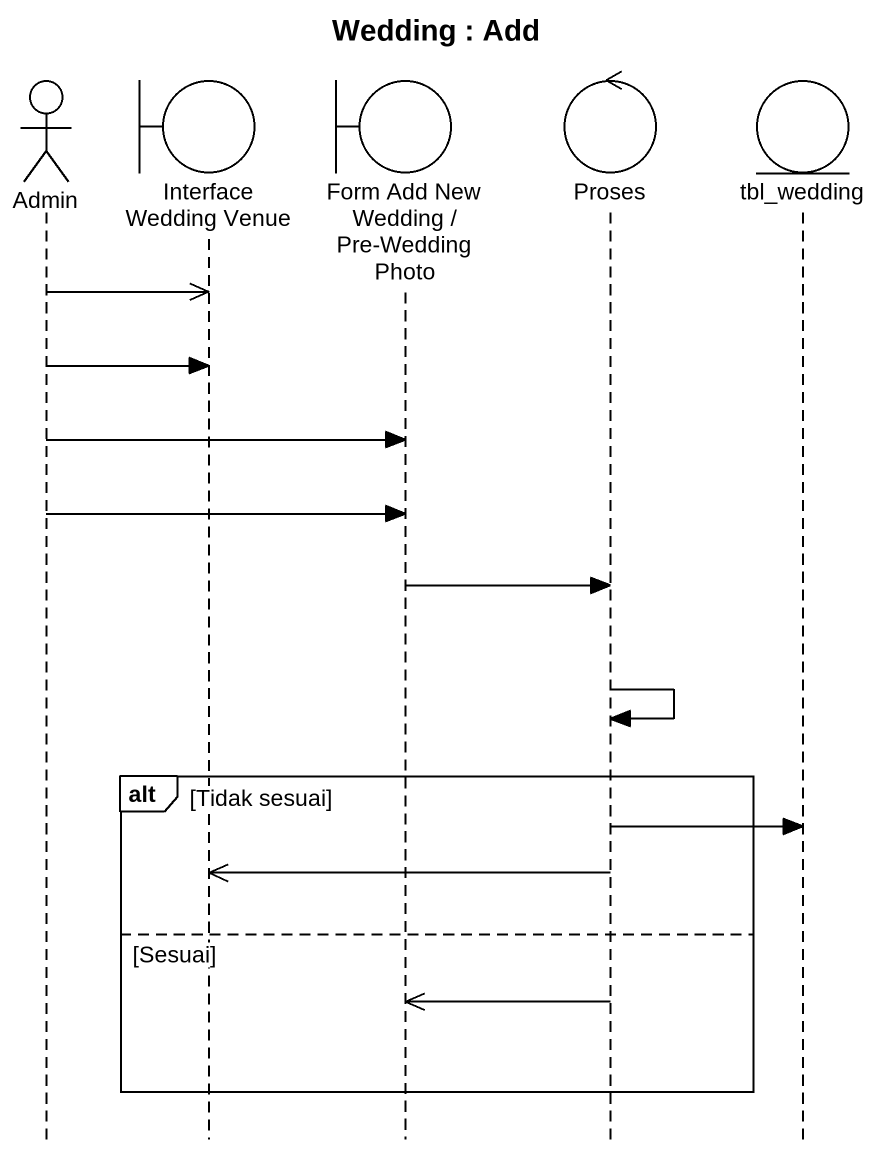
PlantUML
@startuml
title Wedding : Add
hide footbox
actor Admin
boundary "Interface Wedding Venue" as Interface_Wedding_Venue
boundary "Form Add New Wedding / Pre-Wedding Photo" as Form_Add_New_Wedding_Pre
control Proses
entity tbl_wedding

Admin ->> Interface_Wedding_Venue
Admin -> Interface_Wedding_Venue
Admin -> Form_Add_New_Wedding_Pre
Admin -> Form_Add_New_Wedding_Pre
Form_Add_New_Wedding_Pre -> Proses
Proses -> Proses
alt Tidak sesuai
  Proses -> tbl_wedding
  Proses ->> Interface_Wedding_Venue
else Sesuai
  Proses ->> Form_Add_New_Wedding_Pre
end
@enduml
